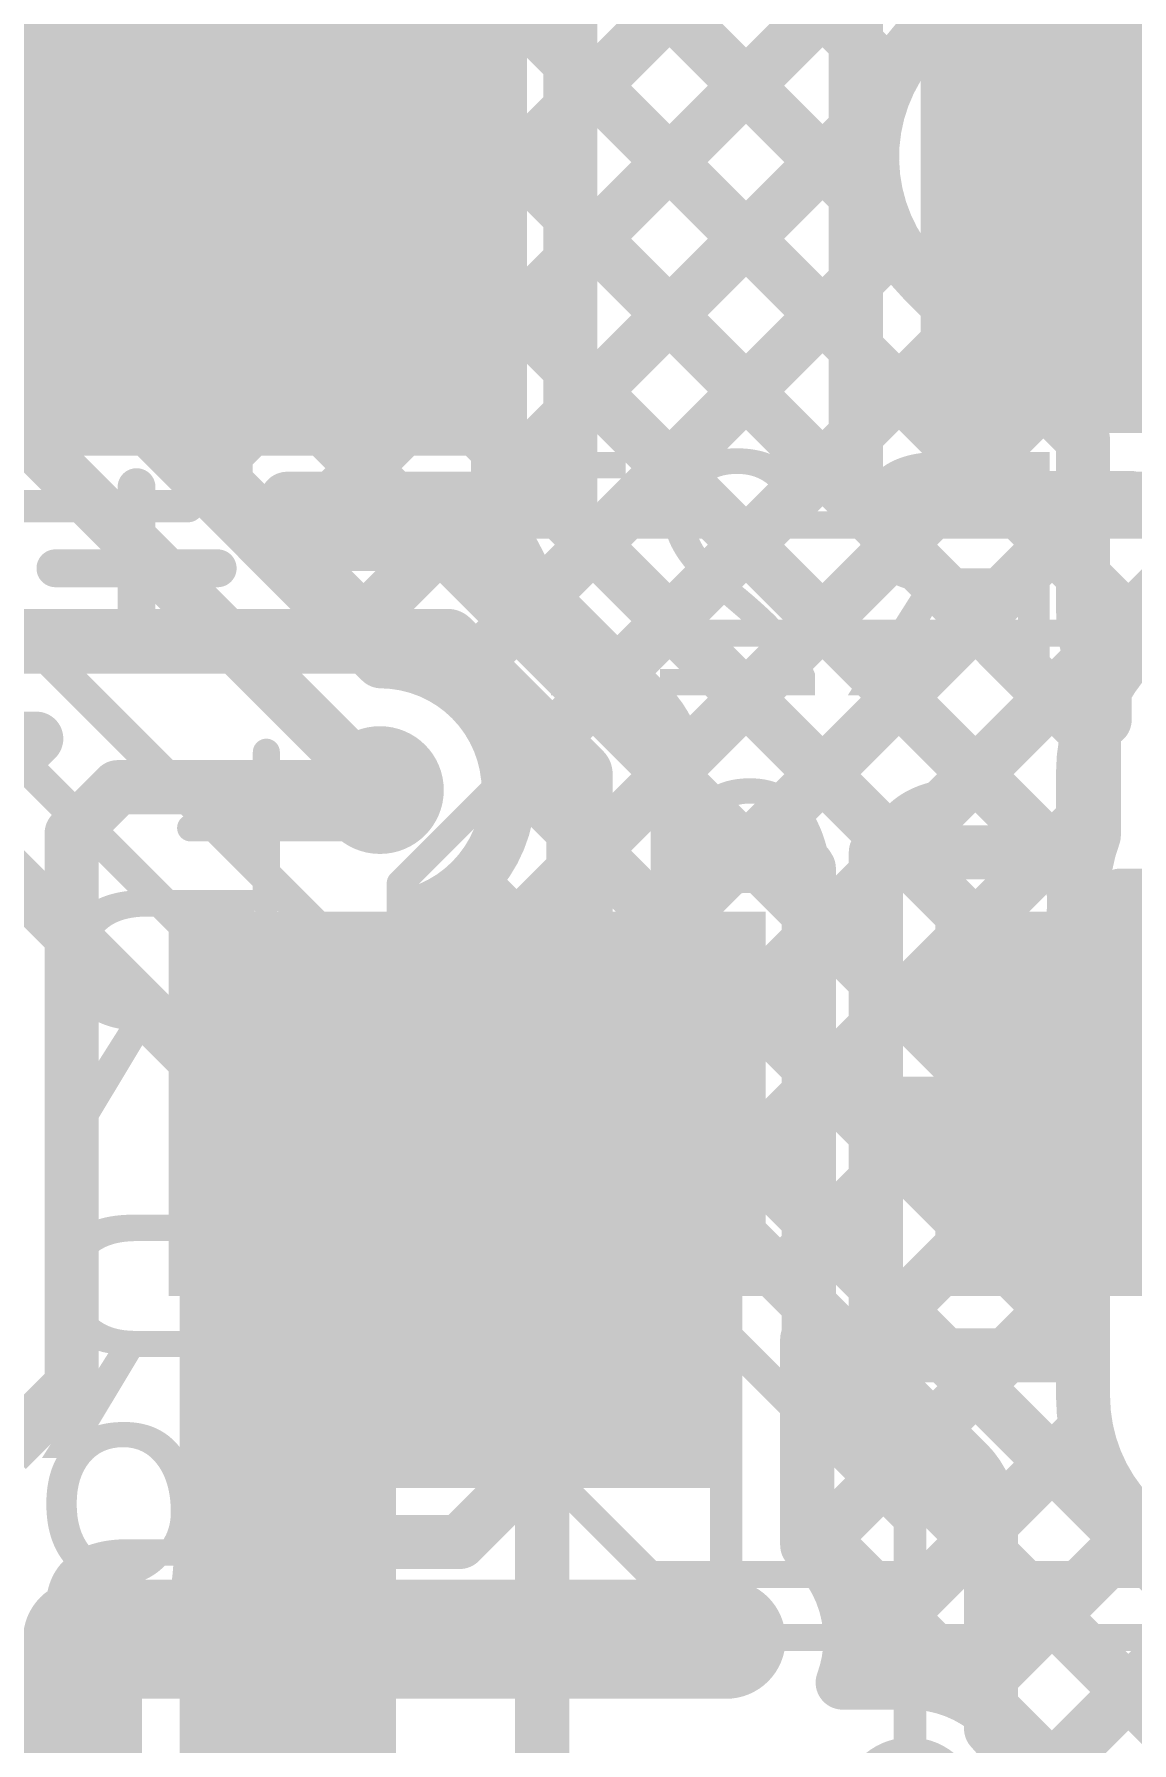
# Model space of a CAD drawing. Header units: millimetres. Extents: x -0.26 to 2.84, y -0.09 to 2.43.
# Drawn here: x 2.2291 to 2.432, y 1.0949 to 1.4107 of the extents above; entities that cross this region are included whole.
import ezdxf

# ---------------------------------------------------------------- set-up
doc = ezdxf.new("R2010")
doc.units = ezdxf.units.MM
doc.header["$MEASUREMENT"] = 0
for name, color, linetype in [('BottomLayer', 5, 'Continuous'), ('BottomOverlay', 54, 'Continuous'), ('BottomSolder', 6, 'Continuous'), ('TopLayer', 1, 'Continuous'), ('TopOverlay', 2, 'Continuous'), ('TopPaste', 8, 'Continuous'), ('TopSolder', 216, 'Continuous'), ('ViaHoleLayer', 16, 'Continuous')]:
    doc.layers.add(name, color=color, linetype=linetype)
doc.styles.add('Arial', font='', dxfattribs={"height": 0.2})
doc.styles.get('Arial').set_extended_font_data('Arial')

# ---------------------------------------------------------------- blocks, each defined once
blk = doc.blocks.new('C___C____C_8')
at = {"layer": 'TopLayer'}
for points in [[(-0.16221, 0.05315), (-0.06379, 0.05315), (-0.06379, -0.05315), (-0.16221, -0.05315)], [(0.06379, 0.05315), (0.16221, 0.05315), (0.16221, -0.05315), (0.06379, -0.05315)]]:
    blk.add_hatch(color=1, dxfattribs=at).paths.add_polyline_path(points)
at = {"layer": 'TopPaste'}
for points in [[(-0.16221, 0.05315), (-0.06379, 0.05315), (-0.06379, -0.05315), (-0.16221, -0.05315)], [(0.06379, 0.05315), (0.16221, 0.05315), (0.16221, -0.05315), (0.06379, -0.05315)]]:
    blk.add_hatch(color=8, dxfattribs=at).paths.add_polyline_path(points)
at = {"layer": 'TopSolder'}
for points in [[(-0.16621, 0.05715), (-0.05979, 0.05715), (-0.05979, -0.05715), (-0.16621, -0.05715)], [(0.05979, 0.05715), (0.16621, 0.05715), (0.16621, -0.05715), (0.05979, -0.05715)]]:
    blk.add_hatch(color=216, dxfattribs=at).paths.add_polyline_path(points)
at = {"layer": 'TopOverlay'}
for points, const_width in [([(0.132, 0.093), (0.132, 0.063)], 0.007), ([(0.147, 0.078), (0.117, 0.078)], 0.007), ([(0.113, 0.07), (-0.113, 0.07)], 0.005), ([(-0.113, 0.07), (-0.113, 0.059)], 0.005), ([(0.113, 0.07), (0.113, 0.059)], 0.005), ([(-0.113, -0.059), (-0.113, -0.07)], 0.005), ([(0.113, -0.059), (0.113, -0.07)], 0.005), ([(0.113, -0.07), (-0.113, -0.07)], 0.005)]:
    blk.add_lwpolyline(points, dxfattribs=dict(at, const_width=const_width))
for points, const_width in [([(0.13025, 0.093, 1), (0.13375, 0.093, 1)], 0.0035), ([(0.11525, 0.078, 1), (0.11875, 0.078, 1)], 0.0035), ([(0.14525, 0.078, 1), (0.14875, 0.078, 1)], 0.0035), ([(-0.11425, 0.07, 1), (-0.11175, 0.07, 1)], 0.0025), ([(-0.11425, 0.07, 1), (-0.11175, 0.07, 1)], 0.0025), ([(0.11175, 0.07, 1), (0.11425, 0.07, 1)], 0.0025), ([(0.11175, 0.07, 1), (0.11425, 0.07, 1)], 0.0025), ([(0.13025, 0.063, 1), (0.13375, 0.063, 1)], 0.0035), ([(-0.11425, 0.059, 1), (-0.11175, 0.059, 1)], 0.0025), ([(0.11175, 0.059, 1), (0.11425, 0.059, 1)], 0.0025), ([(-0.11425, -0.059, 1), (-0.11175, -0.059, 1)], 0.0025), ([(0.11175, -0.059, 1), (0.11425, -0.059, 1)], 0.0025), ([(-0.11425, -0.07, 1), (-0.11175, -0.07, 1)], 0.0025), ([(-0.11425, -0.07, 1), (-0.11175, -0.07, 1)], 0.0025), ([(0.11175, -0.07, 1), (0.11425, -0.07, 1)], 0.0025), ([(0.11175, -0.07, 1), (0.11425, -0.07, 1)], 0.0025)]:
    blk.add_lwpolyline(points, format="xyb", close=True, dxfattribs=dict(at, const_width=const_width))
blk = doc.blocks.new('VKMB1001E101MV_104')
at = {"layer": 'TopLayer'}
for points in [[(-0.1378, 0.02165), (-0.02756, 0.02165), (-0.02756, -0.02165), (-0.1378, -0.02165)], [(0.02756, 0.02165), (0.1378, 0.02165), (0.1378, -0.02165), (0.02756, -0.02165)]]:
    blk.add_hatch(color=1, dxfattribs=at).paths.add_polyline_path(points)
at = {"layer": 'TopPaste'}
for points in [[(-0.1378, 0.02165), (-0.02756, 0.02165), (-0.02756, -0.02165), (-0.1378, -0.02165)], [(0.02756, 0.02165), (0.1378, 0.02165), (0.1378, -0.02165), (0.02756, -0.02165)]]:
    blk.add_hatch(color=8, dxfattribs=at).paths.add_polyline_path(points)
at = {"layer": 'TopSolder'}
for points in [[(-0.1418, 0.02565), (-0.02356, 0.02565), (-0.02356, -0.02565), (-0.1418, -0.02565)], [(0.02356, 0.02565), (0.1418, 0.02565), (0.1418, -0.02565), (0.02356, -0.02565)]]:
    blk.add_hatch(color=216, dxfattribs=at).paths.add_polyline_path(points)
at = {"layer": 'TopOverlay', "const_width": 0.005}
for points in [[(-0.105, 0.0575), (-0.05817, 0.10433)], [(-0.05817, 0.10433), (0.10433, 0.10433)], [(0.10433, 0.031), (0.10433, 0.10433)], [(-0.105, 0.035), (-0.105, 0.0575)], [(-0.128, 0.028), (-0.128, 0.051)], [(-0.139, 0.04), (-0.116, 0.04)], [(0.10433, -0.10433), (0.10433, -0.031)], [(-0.105, -0.0575), (-0.105, -0.035)], [(-0.105, -0.0575), (-0.05817, -0.10433)], [(-0.05817, -0.10433), (0.10433, -0.10433)]]:
    blk.add_lwpolyline(points, dxfattribs=at)
at = {"layer": 'TopOverlay', "const_width": 0.0025}
for points in [[(-0.05942, 0.10433, 1), (-0.05692, 0.10433, 1)], [(-0.05942, 0.10433, 1), (-0.05692, 0.10433, 1)], [(0.10308, 0.10433, 1), (0.10558, 0.10433, 1)], [(0.10308, 0.10433, 1), (0.10558, 0.10433, 1)], [(-0.10625, 0.0575, 1), (-0.10375, 0.0575, 1)], [(-0.10625, 0.0575, 1), (-0.10375, 0.0575, 1)], [(-0.12925, 0.051, 1), (-0.12675, 0.051, 1)], [(-0.14025, 0.04, 1), (-0.13775, 0.04, 1)], [(-0.11725, 0.04, 1), (-0.11475, 0.04, 1)], [(-0.10625, 0.035, 1), (-0.10375, 0.035, 1)], [(0.10308, 0.031, 1), (0.10558, 0.031, 1)], [(-0.12925, 0.028, 1), (-0.12675, 0.028, 1)], [(0.10308, -0.031, 1), (0.10558, -0.031, 1)], [(-0.10625, -0.035, 1), (-0.10375, -0.035, 1)], [(-0.10625, -0.0575, 1), (-0.10375, -0.0575, 1)], [(-0.10625, -0.0575, 1), (-0.10375, -0.0575, 1)], [(-0.05942, -0.10433, 1), (-0.05692, -0.10433, 1)], [(-0.05942, -0.10433, 1), (-0.05692, -0.10433, 1)], [(0.10308, -0.10433, 1), (0.10558, -0.10433, 1)], [(0.10308, -0.10433, 1), (0.10558, -0.10433, 1)]]:
    blk.add_lwpolyline(points, format="xyb", close=True, dxfattribs=at)
blk = doc.blocks.new('RVT1E100M0405__116')
at = {"layer": 'TopLayer'}
for points in [[(-0.12205, 0.0315), (-0.01969, 0.0315), (-0.01969, -0.0315), (-0.12205, -0.0315)], [(0.01969, 0.0315), (0.12205, 0.0315), (0.12205, -0.0315), (0.01969, -0.0315)]]:
    blk.add_hatch(color=1, dxfattribs=at).paths.add_polyline_path(points)
at = {"layer": 'TopPaste'}
for points in [[(-0.12205, 0.0315), (-0.01969, 0.0315), (-0.01969, -0.0315), (-0.12205, -0.0315)], [(0.01969, 0.0315), (0.12205, 0.0315), (0.12205, -0.0315), (0.01969, -0.0315)]]:
    blk.add_hatch(color=8, dxfattribs=at).paths.add_polyline_path(points)
at = {"layer": 'TopSolder'}
for points in [[(-0.12605, 0.0355), (-0.01569, 0.0355), (-0.01569, -0.0355), (-0.12605, -0.0355)], [(0.01569, 0.0355), (0.12605, 0.0355), (0.12605, -0.0355), (0.01569, -0.0355)]]:
    blk.add_hatch(color=216, dxfattribs=at).paths.add_polyline_path(points)
at = {"layer": 'TopOverlay', "const_width": 0.005}
for points in [[(-0.08325, 0.04075), (-0.037, 0.087)], [(-0.037, 0.087), (0.085, 0.087)], [(0.085, 0.039), (0.085, 0.087)], [(-0.108, 0.037), (-0.108, 0.065)], [(-0.122, 0.051), (-0.094, 0.051)], [(-0.08325, 0.035), (-0.08325, 0.04075)], [(-0.08325, -0.04075), (-0.08325, -0.035)], [(0.085, -0.087), (0.085, -0.039)], [(-0.08325, -0.04075), (-0.037, -0.087)], [(-0.037, -0.087), (0.085, -0.087)]]:
    blk.add_lwpolyline(points, dxfattribs=at)
at = {"layer": 'TopOverlay', "const_width": 0.0025}
for points in [[(-0.03825, 0.087, 1), (-0.03575, 0.087, 1)], [(-0.03825, 0.087, 1), (-0.03575, 0.087, 1)], [(0.08375, 0.087, 1), (0.08625, 0.087, 1)], [(0.08375, 0.087, 1), (0.08625, 0.087, 1)], [(-0.10925, 0.065, 1), (-0.10675, 0.065, 1)], [(-0.12325, 0.051, 1), (-0.12075, 0.051, 1)], [(-0.09525, 0.051, 1), (-0.09275, 0.051, 1)], [(-0.0845, 0.04075, 1), (-0.082, 0.04075, 1)], [(-0.0845, 0.04075, 1), (-0.082, 0.04075, 1)], [(0.08375, 0.039, 1), (0.08625, 0.039, 1)], [(-0.10925, 0.037, 1), (-0.10675, 0.037, 1)], [(-0.0845, 0.035, 1), (-0.082, 0.035, 1)], [(-0.0845, -0.035, 1), (-0.082, -0.035, 1)], [(0.08375, -0.039, 1), (0.08625, -0.039, 1)], [(-0.0845, -0.04075, 1), (-0.082, -0.04075, 1)], [(-0.0845, -0.04075, 1), (-0.082, -0.04075, 1)], [(-0.03825, -0.087, 1), (-0.03575, -0.087, 1)], [(-0.03825, -0.087, 1), (-0.03575, -0.087, 1)], [(0.08375, -0.087, 1), (0.08625, -0.087, 1)], [(0.08375, -0.087, 1), (0.08625, -0.087, 1)]]:
    blk.add_lwpolyline(points, format="xyb", close=True, dxfattribs=at)

msp = doc.modelspace()

# ---------------------------------------------------------------- hatches: boundary and pattern name
at = {"layer": 'BottomLayer'}
h = msp.add_hatch(color=5, dxfattribs=at)
edge = h.paths.add_edge_path()
edge.add_arc((2.416, 1.388), 0.01181, 0, 360)
h = msp.add_hatch(color=5, dxfattribs=at)
edge = h.paths.add_edge_path()
edge.add_arc((2.293, 1.271), 0.01181, 0, 360)
h = msp.add_hatch(color=5, dxfattribs=at)
edge = h.paths.add_edge_path()
edge.add_arc((2.276, 1.15), 0.00886, 0, 360)
h = msp.add_hatch(color=5, dxfattribs=at)
edge = h.paths.add_edge_path()
edge.add_arc((2.238, 1.114), 0.00886, 0, 360)
h = msp.add_hatch(color=5, dxfattribs=at)
edge = h.paths.add_edge_path()
edge.add_arc((2.357, 1.114), 0.00886, 0, 360)
at = {"layer": 'BottomSolder'}
h = msp.add_hatch(color=6, dxfattribs=at)
edge = h.paths.add_edge_path()
edge.add_arc((2.391, 1.083), 0.01286, 0, 360)
at = {"layer": 'TopLayer'}
for points in [[(2.393, 1.337), (2.537, 1.337), (2.537, 1.443), (2.393, 1.443)], [(2.256, 1.142), (2.36, 1.142), (2.36, 1.245), (2.256, 1.245)]]:
    msp.add_hatch(color=1, dxfattribs=at).paths.add_polyline_path(points)
h = msp.add_hatch(color=1, dxfattribs=at)
edge = h.paths.add_edge_path()
edge.add_arc((2.416, 1.388), 0.01181, 0, 360)
h = msp.add_hatch(color=1, dxfattribs=at)
edge = h.paths.add_edge_path()
edge.add_arc((2.293, 1.271), 0.01181, 0, 360)
h = msp.add_hatch(color=1, dxfattribs=at)
edge = h.paths.add_edge_path()
edge.add_arc((2.276, 1.15), 0.00886, 0, 360)
h = msp.add_hatch(color=1, dxfattribs=at)
edge = h.paths.add_edge_path()
edge.add_arc((2.238, 1.114), 0.00886, 0, 360)
h = msp.add_hatch(color=1, dxfattribs=at)
edge = h.paths.add_edge_path()
edge.add_arc((2.357, 1.114), 0.00886, 0, 360)
at = {"layer": 'TopSolder'}
h = msp.add_hatch(color=216, dxfattribs=at)
edge = h.paths.add_edge_path()
edge.add_arc((2.391, 1.083), 0.01286, 0, 360)
at = {"layer": 'ViaHoleLayer'}
h = msp.add_hatch(color=16, dxfattribs=at)
edge = h.paths.add_edge_path()
edge.add_arc((2.416, 1.388), 0.00591, 0, 360)
h = msp.add_hatch(color=16, dxfattribs=at)
edge = h.paths.add_edge_path()
edge.add_arc((2.293, 1.271), 0.00591, 0, 360)
h = msp.add_hatch(color=16, dxfattribs=at)
edge = h.paths.add_edge_path()
edge.add_arc((2.276, 1.15), 0.00591, 0, 360)
h = msp.add_hatch(color=16, dxfattribs=at)
edge = h.paths.add_edge_path()
edge.add_arc((2.238, 1.114), 0.00591, 0, 360)
h = msp.add_hatch(color=16, dxfattribs=at)
edge = h.paths.add_edge_path()
edge.add_arc((2.357, 1.114), 0.00591, 0, 360)

# ---------------------------------------------------------------- linework, layer by layer
at = {"layer": 'BottomLayer'}
for points, const_width in [([(2.238, 1.35004), (2.238, 1.50778)], 0.01), ([(2.238, 1.39167), (2.34233, 1.496)], 0.01), ([(2.238, 1.36339), (2.37061, 1.496)], 0.01), ([(2.238, 1.49562), (2.423, 1.31062)], 0.01), ([(2.2659, 1.496), (2.38665, 1.37525)], 0.01), ([(2.29419, 1.496), (2.38755, 1.40264)], 0.01), ([(2.24547, 1.34257), (2.39268, 1.48979)], 0.01), ([(2.25961, 1.32843), (2.40683, 1.47565)], 0.01), ([(2.238, 1.46733), (2.425, 1.28033)], 0.01), ([(2.27375, 1.31429), (2.42097, 1.46151)], 0.01), ([(2.238, 1.43905), (2.42309, 1.25395)], 0.01), ([(2.238, 1.41076), (2.423, 1.22576)], 0.01), ([(2.416, 1.388), (2.455, 1.349)], 0.04), ([(2.28789, 1.30015), (2.38553, 1.39779)], 0.01), ([(2.238, 1.38248), (2.423, 1.19748)], 0.01), ([(2.30659, 1.29055), (2.38819, 1.37216)], 0.01), ([(2.39337, 1.36537), (2.423, 1.33575)], 0.01), ([(2.31677, 1.27245), (2.40153, 1.35721)], 0.01), ([(2.238, 1.3542), (2.29789, 1.2943)], 0.01), ([(2.152, 1.351), (2.357, 1.146)], 0.006), ([(2.238, 1.35004), (2.29323, 1.29481)], 0.01), ([(2.221, 1.343), (2.293, 1.271)], 0.01), ([(2.31041, 1.23781), (2.41567, 1.34307)], 0.01), ([(2.423, 1.3045), (2.423, 1.33575)], 0.01), ([(2.2, 1.327), (2.391, 1.136)], 0.006), ([(2.32455, 1.22366), (2.423, 1.32212)], 0.01), ([(2.33869, 1.20952), (2.42438, 1.29521)], 0.01), ([(2.427, 1.284), (2.427, 1.28901)], 0.01), ([(2.425, 1.26264), (2.425, 1.284)], 0.01), ([(2.3163, 1.27589), (2.423, 1.1692)], 0.01), ([(2.35283, 1.19538), (2.425, 1.26755)], 0.01), ([(2.218, 1.262), (2.323, 1.157)], 0.01), ([(2.30979, 1.25412), (2.46993, 1.09398)], 0.01), ([(2.423, 1.159), (2.423, 1.2515)], 0.01), ([(2.43, 1.2515), (2.455, 1.2515)], 0.01), ([(2.29998, 1.24823), (2.4016, 1.14661)], 0.01), ([(2.36698, 1.18124), (2.423, 1.23726)], 0.01), ([(2.38112, 1.1671), (2.423, 1.20898)], 0.01), ([(2.39526, 1.15295), (2.423, 1.18069)], 0.01), ([(2.276, 1.049), (2.276, 1.15)], 0.04), ([(2.323, 1.081), (2.323, 1.157)], 0.01), ([(2.406, 1.13541), (2.42357, 1.15298)], 0.01), ([(2.357, 1.114), (2.357, 1.146)], 0.006), ([(2.406, 1.09749), (2.406, 1.136)], 0.01), ([(2.391, 1.083), (2.391, 1.136)], 0.006), ([(2.406, 1.10713), (2.43386, 1.13498)], 0.01), ([(2.406, 1.12963), (2.45579, 1.07983)], 0.01), ([(2.41179, 1.08464), (2.45417, 1.12701)], 0.01), ([(2.238, 1.054), (2.238, 1.114)], 0.022), ([(2.406, 1.10134), (2.42834, 1.079)], 0.01)]:
    msp.add_lwpolyline(points, dxfattribs=dict(at, const_width=const_width))
at = {"layer": 'BottomLayer', "const_width": 0.01}
for points in [[(2.39337, 1.36537, -1), (2.43863, 1.41063)], [(2.427, 1.28901, -0.127017), (2.423, 1.3045)], [(2.29323, 1.29481, -0.411366), (2.31681, 1.271)], [(2.31681, 1.271, -0.329545), (2.29998, 1.24823)], [(2.423, 1.2515, -0.08909), (2.425, 1.26264)], [(2.4786, 1.13738, -0.684129), (2.423, 1.159)], [(2.40161, 1.14661, -0.198912), (2.406, 1.136)], [(2.40161, 1.1466, -0.198764), (2.406, 1.136)], [(2.406, 1.09749, -0.194456), (2.41186, 1.083)]]:
    msp.add_lwpolyline(points, format="xyb", dxfattribs=at)
at = {"layer": 'BottomLayer'}
for points, const_width in [([(2.2355, 1.41076, 1), (2.2405, 1.41076, 1)], 0.005), ([(2.38505, 1.40264, 1), (2.39005, 1.40264, 1)], 0.005), ([(2.406, 1.388, 1), (2.426, 1.388, 1)], 0.02), ([(2.38303, 1.39779, 1), (2.38803, 1.39779, 1)], 0.005), ([(2.2355, 1.39167, 1), (2.2405, 1.39167, 1)], 0.005), ([(2.2355, 1.38248, 1), (2.2405, 1.38248, 1)], 0.005), ([(2.38415, 1.37525, 1), (2.38915, 1.37525, 1)], 0.005), ([(2.38569, 1.37216, 1), (2.39069, 1.37216, 1)], 0.005), ([(2.2355, 1.36339, 1), (2.2405, 1.36339, 1)], 0.005), ([(2.39087, 1.36537, 1), (2.39587, 1.36537, 1)], 0.005), ([(2.39087, 1.36537, 1), (2.39587, 1.36537, 1)], 0.005), ([(2.39903, 1.35721, 1), (2.40403, 1.35721, 1)], 0.005), ([(2.2355, 1.3542, 1), (2.2405, 1.3542, 1)], 0.005), ([(2.2355, 1.35004, 1), (2.2405, 1.35004, 1)], 0.005), ([(2.2355, 1.35004, 1), (2.2405, 1.35004, 1)], 0.005), ([(2.24297, 1.34257, 1), (2.24797, 1.34257, 1)], 0.005), ([(2.41317, 1.34307, 1), (2.41817, 1.34307, 1)], 0.005), ([(2.4205, 1.33575, 1), (2.4255, 1.33575, 1)], 0.005), ([(2.4205, 1.33575, 1), (2.4255, 1.33575, 1)], 0.005), ([(2.25711, 1.32843, 1), (2.26211, 1.32843, 1)], 0.005), ([(2.4205, 1.32212, 1), (2.4255, 1.32212, 1)], 0.005), ([(2.27125, 1.31429, 1), (2.27625, 1.31429, 1)], 0.005), ([(2.4205, 1.31062, 1), (2.4255, 1.31062, 1)], 0.005), ([(2.4205, 1.3045, 1), (2.4255, 1.3045, 1)], 0.005), ([(2.4205, 1.3045, 1), (2.4255, 1.3045, 1)], 0.005), ([(2.28539, 1.30015, 1), (2.29039, 1.30015, 1)], 0.005), ([(2.29073, 1.29481, 1), (2.29573, 1.29481, 1)], 0.005), ([(2.29073, 1.29481, 1), (2.29573, 1.29481, 1)], 0.005), ([(2.29539, 1.2943, 1), (2.30039, 1.2943, 1)], 0.005), ([(2.42188, 1.29521, 1), (2.42688, 1.29521, 1)], 0.005), ([(2.30409, 1.29055, 1), (2.30909, 1.29055, 1)], 0.005), ([(2.4245, 1.28901, 1), (2.4295, 1.28901, 1)], 0.005), ([(2.4245, 1.28901, 1), (2.4295, 1.28901, 1)], 0.005), ([(2.4225, 1.284, 1), (2.4275, 1.284, 1)], 0.005), ([(2.4245, 1.284, 1), (2.4295, 1.284, 1)], 0.005), ([(2.4225, 1.28033, 1), (2.4275, 1.28033, 1)], 0.005), ([(2.3138, 1.27589, 1), (2.3188, 1.27589, 1)], 0.005), ([(2.31427, 1.27245, 1), (2.31927, 1.27245, 1)], 0.005), ([(2.2905, 1.271, 1), (2.2955, 1.271, 1)], 0.005), ([(2.31431, 1.271, 1), (2.31931, 1.271, 1)], 0.005), ([(2.31431, 1.271, 1), (2.31931, 1.271, 1)], 0.005), ([(2.4225, 1.26755, 1), (2.4275, 1.26755, 1)], 0.005), ([(2.4225, 1.26264, 1), (2.4275, 1.26264, 1)], 0.005), ([(2.4225, 1.26264, 1), (2.4275, 1.26264, 1)], 0.005), ([(2.30729, 1.25412, 1), (2.31229, 1.25412, 1)], 0.005), ([(2.42059, 1.25395, 1), (2.42559, 1.25395, 1)], 0.005), ([(2.4205, 1.2515, 1), (2.4255, 1.2515, 1)], 0.005), ([(2.4205, 1.2515, 1), (2.4255, 1.2515, 1)], 0.005), ([(2.4275, 1.2515, 1), (2.4325, 1.2515, 1)], 0.005), ([(2.29748, 1.24823, 1), (2.30248, 1.24823, 1)], 0.005), ([(2.29748, 1.24823, 1), (2.30248, 1.24823, 1)], 0.005), ([(2.30791, 1.23781, 1), (2.31291, 1.23781, 1)], 0.005), ([(2.4205, 1.23726, 1), (2.4255, 1.23726, 1)], 0.005), ([(2.4205, 1.22576, 1), (2.4255, 1.22576, 1)], 0.005), ([(2.32205, 1.22366, 1), (2.32705, 1.22366, 1)], 0.005), ([(2.33619, 1.20952, 1), (2.34119, 1.20952, 1)], 0.005), ([(2.4205, 1.20898, 1), (2.4255, 1.20898, 1)], 0.005), ([(2.35033, 1.19538, 1), (2.35533, 1.19538, 1)], 0.005), ([(2.4205, 1.19748, 1), (2.4255, 1.19748, 1)], 0.005), ([(2.36448, 1.18124, 1), (2.36947, 1.18124, 1)], 0.005), ([(2.4205, 1.18069, 1), (2.4255, 1.18069, 1)], 0.005), ([(2.37862, 1.1671, 1), (2.38362, 1.1671, 1)], 0.005), ([(2.4205, 1.1692, 1), (2.4255, 1.1692, 1)], 0.005), ([(2.266, 1.15, 1), (2.286, 1.15, 1)], 0.02), ([(2.4205, 1.159, 1), (2.4255, 1.159, 1)], 0.005), ([(2.4205, 1.159, 1), (2.4255, 1.159, 1)], 0.005), ([(2.3205, 1.157, 1), (2.3255, 1.157, 1)], 0.005), ([(2.3205, 1.157, 1), (2.3255, 1.157, 1)], 0.005), ([(2.39276, 1.15295, 1), (2.39776, 1.15295, 1)], 0.005), ([(2.42107, 1.15298, 1), (2.42607, 1.15298, 1)], 0.005), ([(2.3991, 1.14661, 1), (2.4041, 1.14661, 1)], 0.005), ([(2.39911, 1.14661, 1), (2.40411, 1.14661, 1)], 0.005), ([(2.39911, 1.1466, 1), (2.40411, 1.1466, 1)], 0.005), ([(2.3555, 1.146, 1), (2.3585, 1.146, 1)], 0.003), ([(2.3555, 1.146, 1), (2.3585, 1.146, 1)], 0.003), ([(2.4035, 1.136, 1), (2.4085, 1.136, 1)], 0.005), ([(2.4035, 1.136, 1), (2.4085, 1.136, 1)], 0.005), ([(2.4035, 1.136, 1), (2.4085, 1.136, 1)], 0.005), ([(2.4035, 1.13541, 1), (2.4085, 1.13541, 1)], 0.005), ([(2.3895, 1.136, 1), (2.3925, 1.136, 1)], 0.003), ([(2.3895, 1.136, 1), (2.3925, 1.136, 1)], 0.003), ([(2.43136, 1.13498, 1), (2.43636, 1.13498, 1)], 0.005), ([(2.4035, 1.12963, 1), (2.4085, 1.12963, 1)], 0.005), ([(2.2325, 1.114, 1), (2.2435, 1.114, 1)], 0.011), ([(2.3555, 1.114, 1), (2.3585, 1.114, 1)], 0.003), ([(2.4035, 1.10713, 1), (2.4085, 1.10713, 1)], 0.005), ([(2.4035, 1.10134, 1), (2.4085, 1.10134, 1)], 0.005), ([(2.4035, 1.09749, 1), (2.4085, 1.09749, 1)], 0.005), ([(2.4035, 1.09749, 1), (2.4085, 1.09749, 1)], 0.005)]:
    msp.add_lwpolyline(points, format="xyb", close=True, dxfattribs=dict(at, const_width=const_width))
at = {"layer": 'TopLayer'}
for points, const_width in [([(2.28079, 1.5094), (2.381, 1.40919)], 0.01), ([(2.32821, 1.32485), (2.32821, 1.45515)], 0.01), ([(2.381, 1.325), (2.381, 1.455)], 0.01), ([(2.32821, 1.39703), (2.381, 1.44982)], 0.01), ([(2.32821, 1.43369), (2.381, 1.3809)], 0.01), ([(2.32821, 1.36875), (2.381, 1.42154)], 0.01), ([(2.32821, 1.4054), (2.381, 1.35262)], 0.01), ([(2.32821, 1.34047), (2.381, 1.39325)], 0.01), ([(2.261, 1.32701), (2.261, 1.385)], 0.006), ([(2.32821, 1.37712), (2.42388, 1.28145)], 0.01), ([(2.32274, 1.30671), (2.381, 1.36497)], 0.01), ([(2.32821, 1.34884), (2.41755, 1.2595)], 0.01), ([(2.33689, 1.29257), (2.381, 1.33668)], 0.01), ([(2.25749, 1.3235), (2.261, 1.32701)], 0.006), ([(2.27584, 1.32485), (2.32821, 1.32485)], 0.01), ([(2.27596, 1.3165), (2.28431, 1.32485)], 0.01), ([(2.29563, 1.32485), (2.30398, 1.3165)], 0.01), ([(2.30425, 1.3165), (2.3126, 1.32485)], 0.01), ([(2.32391, 1.32485), (2.38927, 1.2595)], 0.01), ([(2.34797, 1.27537), (2.3976, 1.325)], 0.01), ([(2.35788, 1.257), (2.42588, 1.325)], 0.01), ([(2.381, 1.325), (2.43179, 1.325)], 0.01), ([(2.38866, 1.2595), (2.45402, 1.32485)], 0.01), ([(2.40862, 1.325), (2.43468, 1.29894)], 0.01), ([(2.43179, 1.32485), (2.4606, 1.32485)], 0.01), ([(2.4324, 1.29666), (2.4606, 1.32485)], 0.01), ([(2.14939, 1.3235), (2.25749, 1.3235)], 0.006), ([(2.27349, 1.31871), (2.2757, 1.3165)], 0.01), ([(2.2717, 1.3165), (2.3055, 1.3165)], 0.01), ([(2.31825, 1.3112), (2.34273, 1.28672)], 0.01), ([(2.14939, 1.2985), (2.3055, 1.2985)], 0.012), ([(2.3055, 1.2985), (2.33003, 1.27397)], 0.012), ([(2.19288, 1.2805), (2.22946, 1.2805)], 0.01), ([(2.224, 1.27504), (2.22946, 1.2805)], 0.01), ([(2.33003, 1.21947), (2.33003, 1.27397)], 0.012), ([(2.236, 1.263), (2.24454, 1.27154)], 0.01), ([(2.24454, 1.27154), (2.29246, 1.27154)], 0.01), ([(2.29246, 1.27154), (2.293, 1.271)], 0.01), ([(2.34803, 1.257), (2.34803, 1.27397)], 0.01), ([(2.34803, 1.27245), (2.36348, 1.257)], 0.01), ([(2.423, 1.2595), (2.423, 1.274)], 0.01), ([(2.41695, 1.2595), (2.423, 1.26555)], 0.01), ([(2.236, 1.161), (2.236, 1.263)], 0.01), ([(2.38469, 1.1665), (2.38469, 1.2595)], 0.01), ([(2.38469, 1.2595), (2.423, 1.2595)], 0.01), ([(2.38469, 1.25552), (2.38866, 1.2595)], 0.01), ([(2.34803, 1.257), (2.372, 1.257)], 0.01), ([(2.37231, 1.1695), (2.37231, 1.2565)], 0.01), ([(2.37231, 1.24315), (2.38469, 1.25552)], 0.01), ([(2.37231, 1.24816), (2.38469, 1.23579)], 0.01), ([(2.37231, 1.21486), (2.38469, 1.22723)], 0.01), ([(2.276, 1.2255), (2.308, 1.1935)], 0.012), ([(2.308, 1.1935), (2.332, 1.2175)], 0.012), ([(2.33003, 1.21947), (2.332, 1.2175)], 0.012), ([(2.37231, 1.21988), (2.38469, 1.20751)], 0.01), ([(2.38969, 1.213), (2.45087, 1.213)], 0.01), ([(2.37231, 1.18658), (2.38469, 1.19895)], 0.01), ([(2.37231, 1.1916), (2.38469, 1.17923)], 0.01), ([(2.372, 1.15798), (2.38469, 1.17066)], 0.01), ([(2.372, 1.13144), (2.372, 1.1695)], 0.01), ([(2.37291, 1.13061), (2.40881, 1.1665)], 0.01), ([(2.38469, 1.1665), (2.423, 1.1665)], 0.01), ([(2.39741, 1.1665), (2.476, 1.08791)], 0.01), ([(2.423, 1.159), (2.423, 1.1665)], 0.01), ([(2.224, 1.149), (2.236, 1.161)], 0.01), ([(2.372, 1.16363), (2.476, 1.05963)], 0.01), ([(2.37941, 1.10882), (2.42357, 1.15298)], 0.01), ([(2.372, 1.13534), (2.45934, 1.048)], 0.01), ([(2.40205, 1.10317), (2.43386, 1.13498)], 0.01), ([(2.41372, 1.08656), (2.45417, 1.12701)], 0.01), ([(2.238, 1.114), (2.357, 1.114)], 0.022), ([(2.37856, 1.106), (2.391, 1.106)], 0.01)]:
    msp.add_lwpolyline(points, dxfattribs=dict(at, const_width=const_width))
for points, const_width in [([(2.3785, 1.40919, 1), (2.3835, 1.40919, 1)], 0.005), ([(2.32571, 1.4054, 1), (2.33071, 1.4054, 1)], 0.005), ([(2.32571, 1.39703, 1), (2.33071, 1.39703, 1)], 0.005), ([(2.3785, 1.39325, 1), (2.3835, 1.39325, 1)], 0.005), ([(2.2595, 1.385, 1), (2.2625, 1.385, 1)], 0.003), ([(2.3785, 1.3809, 1), (2.3835, 1.3809, 1)], 0.005), ([(2.32571, 1.37712, 1), (2.33071, 1.37712, 1)], 0.005), ([(2.32571, 1.36875, 1), (2.33071, 1.36875, 1)], 0.005), ([(2.3785, 1.36497, 1), (2.3835, 1.36497, 1)], 0.005), ([(2.3785, 1.35262, 1), (2.3835, 1.35262, 1)], 0.005), ([(2.32571, 1.34884, 1), (2.33071, 1.34884, 1)], 0.005), ([(2.32571, 1.34047, 1), (2.33071, 1.34047, 1)], 0.005), ([(2.3785, 1.33668, 1), (2.3835, 1.33668, 1)], 0.005), ([(2.2595, 1.32701, 1), (2.2625, 1.32701, 1)], 0.003), ([(2.2595, 1.32701, 1), (2.2625, 1.32701, 1)], 0.003), ([(2.27334, 1.32485, 1), (2.27834, 1.32485, 1)], 0.005), ([(2.27334, 1.32485, 1), (2.27834, 1.32485, 1)], 0.005), ([(2.27334, 1.32485, 1), (2.27834, 1.32485, 1)], 0.005), ([(2.28181, 1.32485, 1), (2.28681, 1.32485, 1)], 0.005), ([(2.29313, 1.32485, 1), (2.29813, 1.32485, 1)], 0.005), ([(2.3101, 1.32485, 1), (2.3151, 1.32485, 1)], 0.005), ([(2.32141, 1.32485, 1), (2.32641, 1.32485, 1)], 0.005), ([(2.32571, 1.32485, 1), (2.33071, 1.32485, 1)], 0.005), ([(2.32571, 1.32485, 1), (2.33071, 1.32485, 1)], 0.005), ([(2.3785, 1.325, 1), (2.3835, 1.325, 1)], 0.005), ([(2.3785, 1.325, 1), (2.3835, 1.325, 1)], 0.005), ([(2.3951, 1.325, 1), (2.4001, 1.325, 1)], 0.005), ([(2.40612, 1.325, 1), (2.41112, 1.325, 1)], 0.005), ([(2.42338, 1.325, 1), (2.42838, 1.325, 1)], 0.005), ([(2.42929, 1.325, 1), (2.43429, 1.325, 1)], 0.005), ([(2.42929, 1.32485, 1), (2.43429, 1.32485, 1)], 0.005), ([(2.25599, 1.3235, 1), (2.25899, 1.3235, 1)], 0.003), ([(2.25599, 1.3235, 1), (2.25899, 1.3235, 1)], 0.003), ([(2.27099, 1.31871, 1), (2.27599, 1.31871, 1)], 0.005), ([(2.2692, 1.3165, 1), (2.2742, 1.3165, 1)], 0.005), ([(2.2692, 1.3165, 1), (2.2742, 1.3165, 1)], 0.005), ([(2.2692, 1.3165, 1), (2.2742, 1.3165, 1)], 0.005), ([(2.2732, 1.3165, 1), (2.2782, 1.3165, 1)], 0.005), ([(2.27346, 1.3165, 1), (2.27846, 1.3165, 1)], 0.005), ([(2.30148, 1.3165, 1), (2.30648, 1.3165, 1)], 0.005), ([(2.30175, 1.3165, 1), (2.30675, 1.3165, 1)], 0.005), ([(2.303, 1.3165, 1), (2.308, 1.3165, 1)], 0.005), ([(2.303, 1.3165, 1), (2.308, 1.3165, 1)], 0.005), ([(2.303, 1.3165, 1), (2.308, 1.3165, 1)], 0.005), ([(2.31573, 1.31123, 1), (2.32073, 1.31123, 1)], 0.005), ([(2.31575, 1.3112, 1), (2.32075, 1.3112, 1)], 0.005), ([(2.31575, 1.3112, 1), (2.32075, 1.3112, 1)], 0.005), ([(2.32024, 1.30671, 1), (2.32524, 1.30671, 1)], 0.005), ([(2.3025, 1.2985, 1), (2.3085, 1.2985, 1)], 0.006), ([(2.3025, 1.2985, 1), (2.3085, 1.2985, 1)], 0.006), ([(2.42987, 1.29663, 1), (2.43487, 1.29663, 1)], 0.005), ([(2.4299, 1.29666, 1), (2.4349, 1.29666, 1)], 0.005), ([(2.4299, 1.29666, 1), (2.4349, 1.29666, 1)], 0.005), ([(2.43218, 1.29894, 1), (2.43718, 1.29894, 1)], 0.005), ([(2.33439, 1.29257, 1), (2.33939, 1.29257, 1)], 0.005), ([(2.34023, 1.28672, 1), (2.34523, 1.28672, 1)], 0.005), ([(2.34023, 1.28672, 1), (2.34523, 1.28672, 1)], 0.005), ([(2.34026, 1.2867, 1), (2.34526, 1.2867, 1)], 0.005), ([(2.42138, 1.28145, 1), (2.42638, 1.28145, 1)], 0.005), ([(2.22696, 1.2805, 1), (2.23196, 1.2805, 1)], 0.005), ([(2.22696, 1.2805, 1), (2.23196, 1.2805, 1)], 0.005), ([(2.32703, 1.27397, 1), (2.33303, 1.27397, 1)], 0.006), ([(2.32703, 1.27397, 1), (2.33303, 1.27397, 1)], 0.006), ([(2.34547, 1.27537, 1), (2.35047, 1.27537, 1)], 0.005), ([(2.24204, 1.27154, 1), (2.24704, 1.27154, 1)], 0.005), ([(2.24204, 1.27154, 1), (2.24704, 1.27154, 1)], 0.005), ([(2.28996, 1.27154, 1), (2.29496, 1.27154, 1)], 0.005), ([(2.28996, 1.27154, 1), (2.29496, 1.27154, 1)], 0.005), ([(2.34553, 1.27397, 1), (2.35053, 1.27397, 1)], 0.005), ([(2.34553, 1.27397, 1), (2.35053, 1.27397, 1)], 0.005), ([(2.34553, 1.27397, 1), (2.35053, 1.27397, 1)], 0.005), ([(2.34553, 1.27245, 1), (2.35053, 1.27245, 1)], 0.005), ([(2.4205, 1.274, 1), (2.4255, 1.274, 1)], 0.005), ([(2.4205, 1.274, 1), (2.4255, 1.274, 1)], 0.005), ([(2.4205, 1.274, 1), (2.4255, 1.274, 1)], 0.005), ([(2.2905, 1.271, 1), (2.2955, 1.271, 1)], 0.005), ([(2.4205, 1.26555, 1), (2.4255, 1.26555, 1)], 0.005), ([(2.2335, 1.263, 1), (2.2385, 1.263, 1)], 0.005), ([(2.2335, 1.263, 1), (2.2385, 1.263, 1)], 0.005), ([(2.38219, 1.2595, 1), (2.38719, 1.2595, 1)], 0.005), ([(2.38219, 1.2595, 1), (2.38719, 1.2595, 1)], 0.005), ([(2.38616, 1.2595, 1), (2.39116, 1.2595, 1)], 0.005), ([(2.38616, 1.2595, 1), (2.39116, 1.2595, 1)], 0.005), ([(2.38677, 1.2595, 1), (2.39177, 1.2595, 1)], 0.005), ([(2.41445, 1.2595, 1), (2.41945, 1.2595, 1)], 0.005), ([(2.41505, 1.2595, 1), (2.42005, 1.2595, 1)], 0.005), ([(2.4205, 1.2595, 1), (2.4255, 1.2595, 1)], 0.005), ([(2.4205, 1.2595, 1), (2.4255, 1.2595, 1)], 0.005), ([(2.34553, 1.257, 1), (2.35053, 1.257, 1)], 0.005), ([(2.34553, 1.257, 1), (2.35053, 1.257, 1)], 0.005), ([(2.35538, 1.257, 1), (2.36038, 1.257, 1)], 0.005), ([(2.36098, 1.257, 1), (2.36598, 1.257, 1)], 0.005), ([(2.3695, 1.257, 1), (2.3745, 1.257, 1)], 0.005), ([(2.36982, 1.2565, 1), (2.37481, 1.2565, 1)], 0.005), ([(2.38219, 1.25552, 1), (2.38719, 1.25552, 1)], 0.005), ([(2.38219, 1.25552, 1), (2.38719, 1.25552, 1)], 0.005), ([(2.36982, 1.24816, 1), (2.37481, 1.24816, 1)], 0.005), ([(2.36982, 1.24315, 1), (2.37481, 1.24315, 1)], 0.005), ([(2.38219, 1.23579, 1), (2.38719, 1.23579, 1)], 0.005), ([(2.38219, 1.22723, 1), (2.38719, 1.22723, 1)], 0.005), ([(2.273, 1.2255, 1), (2.279, 1.2255, 1)], 0.006), ([(2.32703, 1.21947, 1), (2.33303, 1.21947, 1)], 0.006), ([(2.32703, 1.21947, 1), (2.33303, 1.21947, 1)], 0.006), ([(2.329, 1.2175, 1), (2.335, 1.2175, 1)], 0.006), ([(2.329, 1.2175, 1), (2.335, 1.2175, 1)], 0.006), ([(2.36982, 1.21988, 1), (2.37481, 1.21988, 1)], 0.005), ([(2.36982, 1.21486, 1), (2.37481, 1.21486, 1)], 0.005), ([(2.38719, 1.213, 1), (2.39219, 1.213, 1)], 0.005), ([(2.38219, 1.20751, 1), (2.38719, 1.20751, 1)], 0.005), ([(2.38219, 1.19895, 1), (2.38719, 1.19895, 1)], 0.005), ([(2.305, 1.1935, 1), (2.311, 1.1935, 1)], 0.006), ([(2.305, 1.1935, 1), (2.311, 1.1935, 1)], 0.006), ([(2.36982, 1.1916, 1), (2.37481, 1.1916, 1)], 0.005), ([(2.36982, 1.18658, 1), (2.37481, 1.18658, 1)], 0.005), ([(2.38219, 1.17923, 1), (2.38719, 1.17923, 1)], 0.005), ([(2.38219, 1.17066, 1), (2.38719, 1.17066, 1)], 0.005), ([(2.3695, 1.1695, 1), (2.3745, 1.1695, 1)], 0.005), ([(2.36982, 1.1695, 1), (2.37481, 1.1695, 1)], 0.005), ([(2.38219, 1.1665, 1), (2.38719, 1.1665, 1)], 0.005), ([(2.38219, 1.1665, 1), (2.38719, 1.1665, 1)], 0.005), ([(2.39491, 1.1665, 1), (2.39991, 1.1665, 1)], 0.005), ([(2.40631, 1.1665, 1), (2.41131, 1.1665, 1)], 0.005), ([(2.4205, 1.1665, 1), (2.4255, 1.1665, 1)], 0.005), ([(2.4205, 1.1665, 1), (2.4255, 1.1665, 1)], 0.005), ([(2.2335, 1.161, 1), (2.2385, 1.161, 1)], 0.005), ([(2.2335, 1.161, 1), (2.2385, 1.161, 1)], 0.005), ([(2.3695, 1.16363, 1), (2.3745, 1.16363, 1)], 0.005), ([(2.3695, 1.15798, 1), (2.3745, 1.15798, 1)], 0.005), ([(2.4205, 1.159, 1), (2.4255, 1.159, 1)], 0.005), ([(2.4205, 1.159, 1), (2.4255, 1.159, 1)], 0.005), ([(2.42107, 1.15298, 1), (2.42607, 1.15298, 1)], 0.005), ([(2.3695, 1.13534, 1), (2.3745, 1.13534, 1)], 0.005), ([(2.43136, 1.13498, 1), (2.43636, 1.13498, 1)], 0.005), ([(2.3695, 1.13144, 1), (2.3745, 1.13144, 1)], 0.005), ([(2.3695, 1.13144, 1), (2.3745, 1.13144, 1)], 0.005), ([(2.37041, 1.13061, 1), (2.37541, 1.13061, 1)], 0.005), ([(2.2325, 1.114, 1), (2.2435, 1.114, 1)], 0.011), ([(2.3515, 1.114, 1), (2.3625, 1.114, 1)], 0.011), ([(2.3775, 1.114, 1), (2.3825, 1.114, 1)], 0.005), ([(2.3775, 1.114, 1), (2.3825, 1.114, 1)], 0.005), ([(2.37691, 1.10882, 1), (2.38191, 1.10882, 1)], 0.005), ([(2.37606, 1.106, 1), (2.38106, 1.106, 1)], 0.005), ([(2.37606, 1.106, 1), (2.38106, 1.106, 1)], 0.005), ([(2.3885, 1.106, 1), (2.3935, 1.106, 1)], 0.005), ([(2.3885, 1.106, 1), (2.3935, 1.106, 1)], 0.005), ([(2.39955, 1.10317, 1), (2.40455, 1.10317, 1)], 0.005)]:
    msp.add_lwpolyline(points, format="xyb", close=True, dxfattribs=dict(at, const_width=const_width))
at = {"layer": 'TopLayer', "const_width": 0.01}
for points in [[(2.27584, 1.32485, -0.159323), (2.2717, 1.3165)], [(2.27584, 1.32485, -0.159323), (2.2717, 1.3165)], [(2.3055, 1.3165, -0.199396), (2.31825, 1.3112)], [(2.3055, 1.3165, -0.198912), (2.31823, 1.31123)], [(2.423, 1.274, -0.199231), (2.4324, 1.29666)], [(2.423, 1.274, -0.198912), (2.43237, 1.29663)], [(2.34273, 1.28672, -0.199396), (2.34803, 1.27397)], [(2.34276, 1.2867, -0.198912), (2.34803, 1.27397)], [(2.476, 1.13485, -0.643311), (2.423, 1.159)], [(2.372, 1.13144, -0.218466), (2.38, 1.114)], [(2.38, 1.114, -0.089047), (2.37856, 1.106)], [(2.391, 1.106, -0.414214), (2.414, 1.083)]]:
    msp.add_lwpolyline(points, format="xyb", dxfattribs=at)
at = {"layer": 'TopOverlay', "const_width": 0.01}
for points in [[(2.30775, 1.132), (2.31637, 1.14062)], [(2.281, 1.132), (2.30775, 1.132)]]:
    msp.add_lwpolyline(points, dxfattribs=at)
at = {"layer": 'TopOverlay', "const_width": 0.005}
for points in [[(2.31387, 1.14062, 1), (2.31887, 1.14062, 1)], [(2.2785, 1.132, 1), (2.2835, 1.132, 1)], [(2.30525, 1.132, 1), (2.31025, 1.132, 1)], [(2.30525, 1.132, 1), (2.31025, 1.132, 1)]]:
    msp.add_lwpolyline(points, format="xyb", close=True, dxfattribs=at)

# ---------------------------------------------------------------- block references
at = {"rotation": 180}
msp.add_blockref('C___C____C_8', (2.38, 1.39), dxfattribs=at)
for name, p in [('RVT1E100M0405__116', (2.38, 1.213)), ('VKMB1001E101MV_104', (2.34, 1.01))]:
    msp.add_blockref(name, p)

# ---------------------------------------------------------------- texts
at = {"layer": 'BottomOverlay', "style": 'Arial', "text_generation_flag": 2}
for s, p in [('R27', (2.42198, 1.28851)), ('C61', (2.42548, 1.22751)), ('R25', (2.27498, 1.20751)), ('R24', (2.27298, 1.14751)), ('R23', (2.27198, 1.08751))]:
    msp.add_text(s, height=0.045, dxfattribs=at).set_placement(p)
at = {"layer": 'TopOverlay', "style": 'Arial'}
msp.add_text('C39', height=0.045, dxfattribs=at).set_placement((2.14802, 1.10851))

doc.saveas('drawing.dxf')
